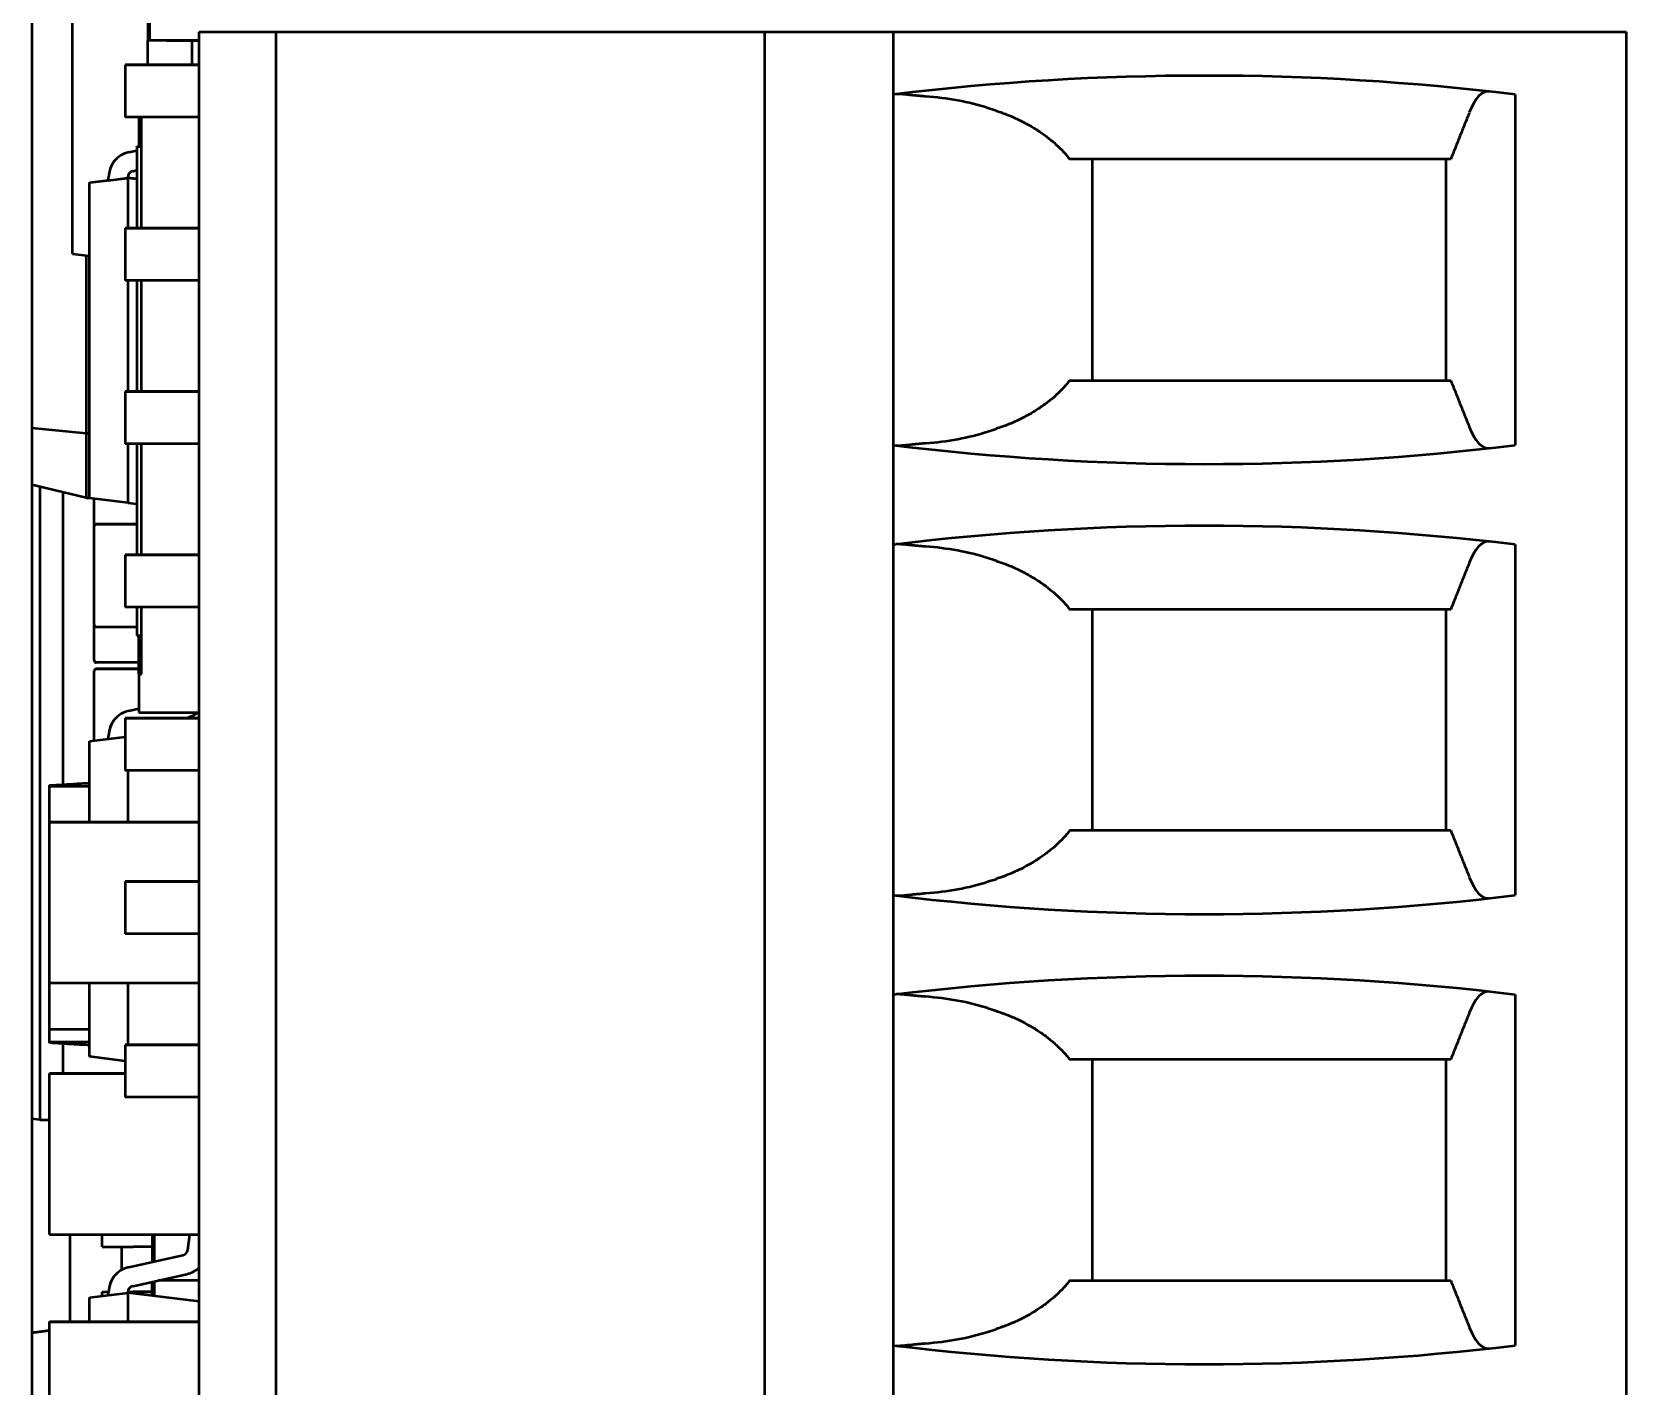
# Model space of a CAD drawing. Header units: millimetres. Extents: x 3100 to 5091, y 868 to 1900.
# Drawn here: x 3491.14 to 3503.54, y 1652.41 to 1662.94 of the extents above; entities that cross this region are included whole.
import ezdxf

# ---------------------------------------------------------------- set-up
doc = ezdxf.new("R2010")
doc.units = ezdxf.units.MM
doc.header["$LTSCALE"] = 1.8
doc.layers.add('외형선(ISO)', color=7, linetype='Continuous', lineweight=50)

msp = doc.modelspace()

# ---------------------------------------------------------------- linework, layer by layer
at = {"layer": '외형선(ISO)'}
for p, q in [((3491.14, 1664.936), (3491.14, 1644.926)), ((3491.457, 1661.21), (3491.457, 1664.081)), ((3492.041, 1663.544), (3492.041, 1662.87)), ((3492.055, 1663.544), (3492.055, 1662.87)), ((3492.055, 1662.87), (3492.041, 1662.87)), ((3492.041, 1662.68), (3492.041, 1662.87)), ((3492.191, 1662.87), (3492.055, 1662.87)), ((3492.44, 1662.87), (3492.387, 1662.87)), ((3492.387, 1662.68), (3492.387, 1662.87)), ((3492.44, 1662.936), (3492.74, 1662.936)), ((3492.44, 1648.736), (3492.44, 1662.936)), ((3492.74, 1662.936), (3493.04, 1662.936)), ((3493.04, 1648.736), (3493.04, 1662.936)), ((3493.04, 1662.936), (3496.84, 1662.936)), ((3496.84, 1648.736), (3496.84, 1662.936)), ((3496.84, 1662.936), (3497.34, 1662.936)), ((3497.34, 1662.936), (3497.54, 1662.936)), ((3497.54, 1662.936), (3497.84, 1662.936)), ((3497.84, 1662.936), (3503.54, 1662.936)), ((3497.84, 1662.936), (3497.84, 1648.736)), ((3503.54, 1662.936), (3503.54, 1648.736)), ((3492.44, 1662.68), (3491.866, 1662.68)), ((3491.866, 1662.68), (3492.44, 1662.68)), ((3491.866, 1662.68), (3491.866, 1662.274)), ((3491.866, 1662.68), (3491.866, 1662.68)), ((3491.866, 1662.68), (3492.44, 1662.68)), ((3492.44, 1662.68), (3491.866, 1662.68)), ((3491.866, 1662.68), (3491.866, 1662.68)), ((3491.866, 1662.68), (3491.866, 1662.68)), ((3502.676, 1662.45), (3502.676, 1659.723)), ((3492.44, 1662.274), (3491.866, 1662.274)), ((3491.972, 1662.274), (3491.972, 1662.044)), ((3491.992, 1662.043), (3491.992, 1662.274)), ((3491.894, 1662), (3491.957, 1662.014)), ((3491.894, 1662), (3491.957, 1662.014)), ((3491.894, 1662), (3491.957, 1662.014)), ((3491.894, 1662), (3491.957, 1662.014)), ((3491.894, 1662), (3491.957, 1662.014)), ((3491.894, 1662), (3491.957, 1662.014)), ((3491.894, 1662), (3491.957, 1662.014)), ((3491.894, 1662), (3491.957, 1662.014)), ((3491.957, 1662.044), (3491.972, 1662.044)), ((3491.957, 1662.043), (3491.957, 1662.044)), ((3491.992, 1662.043), (3491.957, 1662.043)), ((3491.957, 1662.043), (3491.957, 1661.41)), ((3491.972, 1662.044), (3491.992, 1662.044)), ((3491.992, 1661.41), (3491.992, 1662.043)), ((3491.927, 1661.854), (3491.957, 1661.86)), ((3499.39, 1660.226), (3499.39, 1661.946)), ((3502.14, 1660.226), (3502.14, 1661.946)), ((3491.587, 1661.764), (3491.887, 1661.8)), ((3491.587, 1661.764), (3491.737, 1661.783)), ((3491.587, 1659.311), (3491.587, 1661.764)), ((3491.587, 1661.764), (3491.587, 1661.764)), ((3491.737, 1661.805), (3491.737, 1661.805)), ((3491.737, 1661.782), (3491.737, 1661.805)), ((3491.737, 1661.805), (3491.737, 1661.805)), ((3491.737, 1661.805), (3491.737, 1661.805)), ((3491.737, 1661.805), (3491.737, 1661.805)), ((3491.737, 1661.805), (3491.737, 1661.805)), ((3491.737, 1661.805), (3491.737, 1661.805)), ((3491.737, 1661.805), (3491.737, 1661.805)), ((3491.737, 1661.782), (3491.887, 1661.801)), ((3491.887, 1661.801), (3491.887, 1661.805)), ((3491.887, 1661.8), (3491.887, 1661.801)), ((3491.957, 1661.793), (3491.887, 1661.801)), ((3491.957, 1661.792), (3491.887, 1661.8)), ((3491.887, 1661.8), (3491.887, 1661.41)), ((3492.44, 1661.41), (3491.866, 1661.41)), ((3491.866, 1661.41), (3492.44, 1661.41)), ((3491.866, 1661.41), (3491.866, 1661.004)), ((3491.866, 1661.41), (3491.866, 1661.41)), ((3491.866, 1661.41), (3492.44, 1661.41)), ((3492.44, 1661.41), (3491.866, 1661.41)), ((3491.866, 1661.41), (3491.866, 1661.41)), ((3491.866, 1661.41), (3491.866, 1661.41)), ((3491.457, 1661.21), (3491.587, 1661.196)), ((3491.562, 1661.198), (3491.562, 1659.814)), ((3492.44, 1661.004), (3491.866, 1661.004)), ((3491.887, 1661.004), (3491.887, 1660.14)), ((3491.957, 1661.004), (3491.957, 1660.14)), ((3491.992, 1660.14), (3491.992, 1661.004)), ((3492.44, 1660.14), (3491.866, 1660.14)), ((3491.866, 1660.14), (3492.44, 1660.14)), ((3491.866, 1660.14), (3491.866, 1659.734)), ((3491.866, 1660.14), (3491.866, 1660.14)), ((3491.866, 1660.14), (3492.44, 1660.14)), ((3492.44, 1660.14), (3491.866, 1660.14)), ((3491.866, 1660.14), (3491.866, 1660.14)), ((3491.866, 1660.14), (3491.866, 1660.14)), ((3491.562, 1659.814), (3491.14, 1659.856)), ((3491.562, 1659.814), (3491.562, 1659.314)), ((3491.587, 1659.814), (3491.562, 1659.814)), ((3492.44, 1659.734), (3491.866, 1659.734)), ((3491.887, 1659.734), (3491.887, 1659.274)), ((3491.957, 1659.734), (3491.957, 1658.87)), ((3491.992, 1658.87), (3491.992, 1659.734)), ((3491.562, 1659.314), (3491.14, 1659.415)), ((3491.203, 1659.4), (3491.203, 1654.476)), ((3491.383, 1657.084), (3491.383, 1659.357)), ((3491.562, 1659.314), (3491.587, 1659.314)), ((3491.887, 1659.274), (3491.587, 1659.311)), ((3491.625, 1659.093), (3491.625, 1659.306)), ((3491.887, 1659.274), (3491.957, 1659.266)), ((3491.625, 1659.093), (3491.625, 1659.093)), ((3491.625, 1658.325), (3491.625, 1659.093)), ((3491.957, 1659.109), (3491.641, 1659.109)), ((3491.641, 1659.109), (3491.957, 1659.109)), ((3491.641, 1659.109), (3491.641, 1659.109)), ((3491.957, 1659.109), (3491.641, 1659.109)), ((3491.641, 1659.109), (3491.641, 1659.109)), ((3502.676, 1658.95), (3502.676, 1656.223)), ((3492.44, 1658.87), (3491.866, 1658.87)), ((3491.866, 1658.87), (3492.44, 1658.87)), ((3491.866, 1658.87), (3491.866, 1658.464)), ((3491.866, 1658.87), (3491.866, 1658.87)), ((3491.866, 1658.87), (3492.44, 1658.87)), ((3492.44, 1658.87), (3491.866, 1658.87)), ((3491.866, 1658.87), (3491.866, 1658.87)), ((3491.866, 1658.87), (3491.866, 1658.87)), ((3492.44, 1658.464), (3491.866, 1658.464)), ((3491.957, 1658.464), (3491.957, 1658.243)), ((3491.992, 1658.243), (3491.992, 1658.464)), ((3499.39, 1656.726), (3499.39, 1658.446)), ((3502.14, 1656.726), (3502.14, 1658.446)), ((3491.625, 1658.048), (3491.625, 1658.325)), ((3491.641, 1658.309), (3491.957, 1658.309)), ((3491.957, 1658.243), (3491.992, 1658.243)), ((3491.972, 1657.944), (3491.972, 1658.243)), ((3491.992, 1657.943), (3491.992, 1658.243)), ((3491.972, 1658.032), (3491.641, 1658.032)), ((3491.625, 1657.967), (3491.625, 1657.967)), ((3491.625, 1657.426), (3491.625, 1657.967)), ((3491.972, 1657.983), (3491.641, 1657.983)), ((3491.641, 1657.983), (3491.972, 1657.983)), ((3491.641, 1657.983), (3491.641, 1657.983)), ((3491.972, 1657.983), (3491.641, 1657.983)), ((3491.641, 1657.983), (3491.641, 1657.983)), ((3491.972, 1657.944), (3491.992, 1657.944)), ((3491.972, 1657.944), (3491.972, 1657.943)), ((3491.972, 1657.943), (3491.992, 1657.943)), ((3491.972, 1657.943), (3491.972, 1657.643)), ((3491.894, 1657.657), (3491.972, 1657.674)), ((3491.894, 1657.657), (3491.972, 1657.674)), ((3491.894, 1657.657), (3491.972, 1657.674)), ((3491.894, 1657.657), (3491.972, 1657.674)), ((3491.894, 1657.657), (3491.972, 1657.674)), ((3491.894, 1657.657), (3491.972, 1657.674)), ((3491.894, 1657.657), (3491.972, 1657.674)), ((3491.894, 1657.657), (3491.972, 1657.674)), ((3491.972, 1657.643), (3492.44, 1657.643)), ((3492.44, 1657.6), (3491.866, 1657.6)), ((3491.866, 1657.6), (3492.44, 1657.6)), ((3491.866, 1657.6), (3491.866, 1657.194)), ((3491.866, 1657.6), (3491.866, 1657.6)), ((3491.866, 1657.6), (3492.44, 1657.6)), ((3492.44, 1657.6), (3491.866, 1657.6)), ((3491.866, 1657.6), (3491.866, 1657.6)), ((3491.866, 1657.6), (3491.866, 1657.6)), ((3492.332, 1657.6), (3492.346, 1657.603)), ((3491.587, 1657.42), (3491.866, 1657.455)), ((3491.587, 1657.421), (3491.737, 1657.439)), ((3491.587, 1657.42), (3491.587, 1657.421)), ((3491.587, 1656.792), (3491.587, 1657.42)), ((3491.737, 1657.462), (3491.737, 1657.462)), ((3491.737, 1657.461), (3491.737, 1657.462)), ((3491.737, 1657.462), (3491.737, 1657.462)), ((3491.737, 1657.462), (3491.737, 1657.462)), ((3491.737, 1657.462), (3491.737, 1657.462)), ((3491.737, 1657.462), (3491.737, 1657.462)), ((3491.737, 1657.461), (3491.737, 1657.461)), ((3491.737, 1657.439), (3491.737, 1657.461)), ((3491.737, 1657.439), (3491.866, 1657.455)), ((3492.44, 1657.194), (3491.866, 1657.194)), ((3491.887, 1657.194), (3491.887, 1656.792)), ((3491.275, 1657.072), (3491.275, 1657.071)), ((3491.275, 1657.071), (3491.275, 1656.787)), ((3491.28, 1657.071), (3491.587, 1657.071)), ((3491.275, 1656.786), (3491.275, 1655.546)), ((3491.28, 1656.791), (3491.28, 1656.792)), ((3491.28, 1656.792), (3492.44, 1656.792)), ((3492.44, 1656.791), (3491.28, 1656.791)), ((3492.44, 1656.33), (3491.866, 1656.33)), ((3491.866, 1656.33), (3491.866, 1655.924)), ((3491.866, 1656.33), (3491.866, 1656.33)), ((3491.866, 1656.33), (3492.44, 1656.33)), ((3491.866, 1656.33), (3491.866, 1656.33)), ((3491.866, 1656.33), (3492.44, 1656.33)), ((3492.44, 1656.33), (3491.866, 1656.33)), ((3491.866, 1656.33), (3491.866, 1656.33)), ((3492.44, 1655.924), (3491.866, 1655.924)), ((3491.275, 1655.546), (3491.275, 1655.184)), ((3491.28, 1655.541), (3492.44, 1655.541)), ((3491.587, 1654.968), (3491.587, 1655.541)), ((3491.887, 1655.541), (3491.887, 1655.06)), ((3502.676, 1655.45), (3502.676, 1652.723)), ((3491.275, 1655.184), (3491.275, 1655.081)), ((3491.587, 1655.179), (3491.28, 1655.179)), ((3491.587, 1655.081), (3491.28, 1655.081)), ((3491.383, 1654.836), (3491.383, 1655.069)), ((3492.44, 1655.06), (3491.866, 1655.06)), ((3491.866, 1655.06), (3491.866, 1655.06)), ((3491.866, 1655.06), (3491.866, 1655.06)), ((3491.866, 1655.06), (3491.866, 1655.06)), ((3491.866, 1655.06), (3491.866, 1654.654)), ((3491.866, 1655.06), (3492.44, 1655.06)), ((3492.44, 1655.06), (3491.866, 1655.06)), ((3491.866, 1655.06), (3492.44, 1655.06)), ((3491.866, 1654.933), (3491.587, 1654.968)), ((3499.39, 1653.226), (3499.39, 1654.946)), ((3502.14, 1653.226), (3502.14, 1654.946)), ((3491.275, 1654.831), (3491.275, 1653.591)), ((3491.866, 1654.836), (3491.28, 1654.836)), ((3491.28, 1654.836), (3491.28, 1654.836)), ((3491.28, 1654.836), (3491.866, 1654.836)), ((3492.44, 1654.654), (3491.866, 1654.654)), ((3491.203, 1654.476), (3491.14, 1654.484)), ((3491.203, 1654.476), (3491.275, 1654.476)), ((3491.28, 1653.586), (3492.44, 1653.586)), ((3491.437, 1652.905), (3491.437, 1653.586)), ((3491.687, 1653.49), (3491.687, 1653.586)), ((3492.075, 1653.586), (3492.075, 1653.371)), ((3492.095, 1653.376), (3492.095, 1653.586)), ((3492.352, 1653.466), (3492.369, 1653.586)), ((3491.837, 1653.49), (3491.837, 1653.309)), ((3491.894, 1653.331), (3492.313, 1653.424)), ((3491.894, 1653.331), (3492.313, 1653.424)), ((3491.894, 1653.331), (3492.313, 1653.424)), ((3491.894, 1653.331), (3492.313, 1653.424)), ((3491.894, 1653.331), (3492.313, 1653.424)), ((3491.894, 1653.331), (3492.313, 1653.424)), ((3491.894, 1653.331), (3492.313, 1653.424)), ((3491.894, 1653.331), (3492.313, 1653.424)), ((3492.075, 1653.49), (3491.929, 1653.49)), ((3491.927, 1653.184), (3492.346, 1653.277)), ((3492.075, 1653.109), (3492.075, 1653.217)), ((3492.095, 1653.106), (3492.095, 1653.222)), ((3492.44, 1653.228), (3492.122, 1653.228)), ((3491.587, 1653.094), (3491.887, 1653.131)), ((3491.587, 1653.095), (3491.737, 1653.113)), ((3491.587, 1653.094), (3491.587, 1653.095)), ((3491.587, 1652.905), (3491.587, 1653.094)), ((3491.687, 1653.14), (3491.738, 1653.14)), ((3491.687, 1653.107), (3491.687, 1653.14)), ((3491.737, 1653.135), (3491.737, 1653.136)), ((3491.737, 1653.136), (3491.737, 1653.136)), ((3491.737, 1653.136), (3491.737, 1653.136)), ((3491.737, 1653.136), (3491.737, 1653.136)), ((3491.737, 1653.136), (3491.737, 1653.136)), ((3491.737, 1653.135), (3491.737, 1653.135)), ((3491.737, 1653.113), (3491.737, 1653.135)), ((3491.737, 1653.135), (3491.737, 1653.135)), ((3491.737, 1653.113), (3491.887, 1653.131)), ((3491.887, 1653.131), (3491.887, 1653.135)), ((3492.44, 1653.064), (3491.887, 1653.132)), ((3491.887, 1653.131), (3491.887, 1653.131)), ((3492.44, 1653.063), (3491.887, 1653.131)), ((3491.887, 1653.131), (3491.887, 1652.905)), ((3492.075, 1653.14), (3491.929, 1653.14)), ((3491.934, 1653.14), (3492.075, 1653.14)), ((3491.14, 1652.82), (3491.275, 1652.839)), ((3491.275, 1652.839), (3491.14, 1652.82)), ((3491.275, 1652.9), (3491.275, 1651.66)), ((3492.44, 1652.905), (3491.28, 1652.905)), ((3491.28, 1652.905), (3491.28, 1652.905)), ((3491.28, 1652.905), (3492.44, 1652.905))]:
    msp.add_line(p, q, dxfattribs=at)
for centre, radius, start, end in [((3500.26, 1642.596), 20, 83.062, 96.9498), ((3491.937, 1661.805), 0.2, 102.5361, 180), ((3491.937, 1661.805), 0.2, 102.5361, 180), ((3491.937, 1661.805), 0.2, 102.5361, 180), ((3491.937, 1661.805), 0.2, 102.5361, 180), ((3491.937, 1661.805), 0.2, 102.5361, 180), ((3491.937, 1661.805), 0.2, 102.5361, 180), ((3491.937, 1661.805), 0.2, 102.5361, 180), ((3491.937, 1661.805), 0.2, 102.5361, 180), ((3491.937, 1661.805), 0.05, 102.5361, 180), ((3500.26, 1679.576), 20, 263.0502, 276.938), ((3491.641, 1659.093), 0.016, 90, 180), ((3491.641, 1659.093), 0.016, 90, 180), ((3500.26, 1639.096), 20, 83.062, 96.9498), ((3491.641, 1658.325), 0.016, 180, 270), ((3491.641, 1658.048), 0.016, 180, 270), ((3491.641, 1657.967), 0.016, 90, 180), ((3491.641, 1657.967), 0.016, 90, 180), ((3491.937, 1657.461), 0.2, 102.5361, 180), ((3491.937, 1657.461), 0.2, 102.5361, 180), ((3491.937, 1657.462), 0.2, 102.5361, 180), ((3491.937, 1657.462), 0.2, 102.5361, 180), ((3491.937, 1657.462), 0.2, 102.5361, 180), ((3491.937, 1657.462), 0.2, 102.5361, 180), ((3491.937, 1657.462), 0.2, 102.5361, 180), ((3491.937, 1657.462), 0.2, 102.5361, 180), ((3492.303, 1657.799), 0.2, 282.5361, 309.1219), ((3500.26, 1676.076), 20, 263.0502, 276.938), ((3491.28, 1655.546), 0.005, 180, 270.0199), ((3500.26, 1635.596), 20, 83.062, 96.9498), ((3491.28, 1653.591), 0.005, 180, 270.0199), ((3492.303, 1653.473), 0.05, 282.5361, 352), ((3492.303, 1653.473), 0.05, 282.5361, 352), ((3492.303, 1653.473), 0.05, 282.5361, 352), ((3492.303, 1653.473), 0.05, 282.5361, 352), ((3492.303, 1653.473), 0.05, 282.5361, 352), ((3492.303, 1653.473), 0.05, 282.5361, 352), ((3492.303, 1653.473), 0.05, 282.5361, 352), ((3492.303, 1653.473), 0.05, 282.5361, 352), ((3491.937, 1653.135), 0.2, 102.5361, 180), ((3491.937, 1653.135), 0.2, 102.5361, 180), ((3491.937, 1653.136), 0.2, 102.5361, 180), ((3491.937, 1653.135), 0.2, 102.5361, 180), ((3491.937, 1653.136), 0.2, 102.5361, 180), ((3491.937, 1653.136), 0.2, 102.5361, 180), ((3491.937, 1653.136), 0.2, 102.5361, 180), ((3491.937, 1653.136), 0.2, 102.5361, 180), ((3492.303, 1653.473), 0.2, 282.5361, 313.477), ((3491.937, 1653.135), 0.05, 102.5361, 180), ((3500.26, 1672.576), 20, 263.0502, 276.938)]:
    msp.add_arc(centre, radius, start, end, dxfattribs=at)
for centre, major_axis, ratio, start_param, end_param in [((3502.473, 1661.467), (-0.008, 1.007), 0.265469, 6.251531, 6.862917), ((3497.68, 1661.325), (-1.662, -0.285), 0.648616, 4.035739, 4.353534), ((3491.012, 1642.596), (-22.877, 0), 0.914642, 4.372426, 4.375396), ((3502.473, 1660.706), (-0.008, -1.007), 0.265469, 5.703454, 6.31484), ((3497.68, 1660.848), (-1.662, 0.285), 0.648616, 1.929651, 2.247447), ((3491.012, 1679.576), (-22.877, 0), 0.914642, 1.907789, 1.910759), ((3497.68, 1657.825), (-1.662, -0.285), 0.648616, 4.035739, 4.353534), ((3502.473, 1657.967), (-0.008, 1.007), 0.265469, 6.251531, 6.862917), ((3491.012, 1639.096), (-22.877, 0), 0.914642, 4.372426, 4.375396), ((3497.68, 1657.348), (-1.662, 0.285), 0.648616, 1.929651, 2.247447), ((3491.012, 1676.076), (-22.877, 0), 0.914642, 1.907789, 1.910759), ((3502.473, 1657.206), (-0.008, -1.007), 0.265469, 5.703454, 6.31484), ((3497.68, 1654.325), (-1.662, -0.285), 0.648616, 4.035739, 4.353534), ((3502.473, 1654.467), (-0.008, 1.007), 0.265469, 6.251531, 6.862917), ((3491.012, 1635.596), (-22.877, 0), 0.914642, 4.372426, 4.375396), ((3737.709, 1901.806), (-246.43, -246.73), 0.000136, 0.000157, 0.001646), ((3491.937, 1653.49), (-0.25, 0), 0.00019, 0, 1.53589), ((3491.937, 1653.14), (-0.25, 0), 0.00019, 0, 0.643865), ((3491.937, 1653.14), (0.1, 0), 0.00019, 4.191682, 4.677482), ((3491.937, 1653.14), (-0.25, 0), 0.00019, 1.37045, 1.53589), ((3497.68, 1653.848), (-1.662, 0.285), 0.648616, 1.929651, 2.247447), ((3491.012, 1672.576), (-22.877, 0), 0.914642, 1.907789, 1.910759), ((3502.473, 1653.706), (-0.008, -1.007), 0.265469, 5.703454, 6.31484)]:
    msp.add_ellipse(centre, major_axis=major_axis, ratio=ratio, start_param=start_param, end_param=end_param, dxfattribs=at)
for points in [[(3492.387, 1662.87), (3492.387, 1662.87), (3492.042, 1662.87), (3492.041, 1662.87)], [(3492.191, 1662.87), (3492.202, 1662.87), (3492.342, 1662.87), (3492.44, 1662.87)], [(3491.28, 1655.076), (3491.278, 1655.076), (3491.275, 1655.079), (3491.275, 1655.081)]]:
    msp.add_open_spline(points, degree=3, dxfattribs=at)
for points, knots in [([(3498.09, 1662.434), (3498.076, 1662.435), (3498.063, 1662.436), (3498.05, 1662.437), (3498.044, 1662.438), (3498.037, 1662.438), (3498.031, 1662.439), (3498.025, 1662.44), (3498.019, 1662.44), (3498.013, 1662.441), (3498.001, 1662.442), (3497.989, 1662.443), (3497.978, 1662.444), (3497.967, 1662.446), (3497.957, 1662.447), (3497.947, 1662.448), (3497.937, 1662.449), (3497.928, 1662.45), (3497.919, 1662.45), (3497.915, 1662.451), (3497.911, 1662.451), (3497.907, 1662.451), (3497.903, 1662.452), (3497.899, 1662.452), (3497.896, 1662.452), (3497.888, 1662.453), (3497.882, 1662.453), (3497.876, 1662.453), (3497.87, 1662.453), (3497.865, 1662.452), (3497.86, 1662.452)], [0.125716, 0.125716, 0.125716, 0.125716, 0.1735105, 0.1735105, 0.1735105, 0.1972868, 0.1972868, 0.1972868, 0.2211022, 0.2211022, 0.2211022, 0.2689459, 0.2689459, 0.2689459, 0.3168849, 0.3168849, 0.3168849, 0.3646899, 0.3646899, 0.3646899, 0.3884782, 0.3884782, 0.3884782, 0.4122764, 0.4122764, 0.4122764, 0.46011, 0.46011, 0.46011, 0.5080516, 0.5080516, 0.5080516, 0.5080516]), ([(3498.64, 1662.323), (3498.672, 1662.313), (3498.703, 1662.302), (3498.733, 1662.29), (3498.764, 1662.278), (3498.793, 1662.265), (3498.821, 1662.251), (3498.849, 1662.237), (3498.876, 1662.223), (3498.902, 1662.208), (3498.915, 1662.201), (3498.928, 1662.193), (3498.94, 1662.186), (3498.953, 1662.178), (3498.965, 1662.17), (3498.977, 1662.162), (3499.001, 1662.146), (3499.024, 1662.129), (3499.045, 1662.112), (3499.067, 1662.095), (3499.088, 1662.077), (3499.108, 1662.059), (3499.127, 1662.041), (3499.146, 1662.023), (3499.164, 1662.004), (3499.181, 1661.985), (3499.198, 1661.966), (3499.213, 1661.946)], [0.1451984, 0.1451984, 0.1451984, 0.1451984, 0.2603351, 0.2603351, 0.2603351, 0.3755929, 0.3755929, 0.3755929, 0.4905301, 0.4905301, 0.4905301, 0.5477255, 0.5477255, 0.5477255, 0.6048945, 0.6048945, 0.6048945, 0.7195328, 0.7195328, 0.7195328, 0.8344442, 0.8344442, 0.8344442, 0.9494087, 0.9494087, 0.9494087, 1.0641462, 1.0641462, 1.0641462, 1.0641462]), ([(3502.32, 1662.308), (3502.308, 1662.278), (3502.296, 1662.248), (3502.284, 1662.218), (3502.272, 1662.188), (3502.26, 1662.158), (3502.248, 1662.127), (3502.236, 1662.097), (3502.224, 1662.067), (3502.212, 1662.037), (3502.2, 1662.007), (3502.188, 1661.977), (3502.176, 1661.946)], [27.3487746, 27.3487746, 27.3487746, 27.3487746, 27.5141397, 27.5141397, 27.5141397, 27.6795053, 27.6795053, 27.6795053, 27.8448716, 27.8448716, 27.8448716, 28.0102384, 28.0102384, 28.0102384, 28.0102384]), ([(3499.213, 1660.226), (3499.198, 1660.207), (3499.181, 1660.188), (3499.164, 1660.169), (3499.146, 1660.15), (3499.127, 1660.131), (3499.108, 1660.113), (3499.088, 1660.095), (3499.067, 1660.078), (3499.045, 1660.061), (3499.024, 1660.043), (3499.001, 1660.027), (3498.977, 1660.011), (3498.965, 1660.003), (3498.953, 1659.995), (3498.94, 1659.987), (3498.928, 1659.979), (3498.915, 1659.972), (3498.902, 1659.964), (3498.876, 1659.95), (3498.849, 1659.935), (3498.821, 1659.922), (3498.793, 1659.908), (3498.764, 1659.895), (3498.733, 1659.883), (3498.703, 1659.871), (3498.672, 1659.86), (3498.64, 1659.85)], [0.5896293, 0.5896293, 0.5896293, 0.5896293, 0.7043669, 0.7043669, 0.7043669, 0.8193314, 0.8193314, 0.8193314, 0.9342428, 0.9342428, 0.9342428, 1.048881, 1.048881, 1.048881, 1.1060499, 1.1060499, 1.1060499, 1.1632454, 1.1632454, 1.1632454, 1.2781827, 1.2781827, 1.2781827, 1.3934405, 1.3934405, 1.3934405, 1.5085772, 1.5085772, 1.5085772, 1.5085772]), ([(3502.176, 1660.226), (3502.188, 1660.196), (3502.2, 1660.166), (3502.212, 1660.136), (3502.224, 1660.106), (3502.236, 1660.076), (3502.248, 1660.045), (3502.26, 1660.015), (3502.272, 1659.985), (3502.284, 1659.955), (3502.296, 1659.925), (3502.308, 1659.895), (3502.32, 1659.865)], [11.3358505, 11.3358505, 11.3358505, 11.3358505, 11.5012174, 11.5012174, 11.5012174, 11.6665836, 11.6665836, 11.6665836, 11.8319493, 11.8319493, 11.8319493, 11.9973143, 11.9973143, 11.9973143, 11.9973143]), ([(3497.86, 1659.721), (3497.865, 1659.72), (3497.87, 1659.72), (3497.876, 1659.72), (3497.882, 1659.72), (3497.888, 1659.72), (3497.896, 1659.721), (3497.899, 1659.721), (3497.903, 1659.721), (3497.907, 1659.721), (3497.911, 1659.722), (3497.915, 1659.722), (3497.919, 1659.722), (3497.928, 1659.723), (3497.937, 1659.724), (3497.947, 1659.725), (3497.957, 1659.726), (3497.967, 1659.727), (3497.978, 1659.728), (3497.989, 1659.73), (3498.001, 1659.731), (3498.013, 1659.732), (3498.019, 1659.733), (3498.025, 1659.733), (3498.031, 1659.734), (3498.037, 1659.734), (3498.044, 1659.735), (3498.05, 1659.735), (3498.063, 1659.737), (3498.076, 1659.738), (3498.09, 1659.739)], [0.0672172, 0.0672172, 0.0672172, 0.0672172, 0.1151588, 0.1151588, 0.1151588, 0.1629924, 0.1629924, 0.1629924, 0.1867906, 0.1867906, 0.1867906, 0.2105789, 0.2105789, 0.2105789, 0.2583839, 0.2583839, 0.2583839, 0.3063229, 0.3063229, 0.3063229, 0.3541665, 0.3541665, 0.3541665, 0.377982, 0.377982, 0.377982, 0.4017583, 0.4017583, 0.4017583, 0.4495528, 0.4495528, 0.4495528, 0.4495528]), ([(3498.09, 1658.934), (3498.076, 1658.935), (3498.063, 1658.936), (3498.05, 1658.937), (3498.044, 1658.938), (3498.037, 1658.938), (3498.031, 1658.939), (3498.025, 1658.94), (3498.019, 1658.94), (3498.013, 1658.941), (3498.001, 1658.942), (3497.989, 1658.943), (3497.978, 1658.944), (3497.967, 1658.946), (3497.957, 1658.947), (3497.947, 1658.948), (3497.937, 1658.949), (3497.928, 1658.95), (3497.919, 1658.95), (3497.915, 1658.951), (3497.911, 1658.951), (3497.907, 1658.951), (3497.903, 1658.952), (3497.899, 1658.952), (3497.896, 1658.952), (3497.888, 1658.953), (3497.882, 1658.953), (3497.876, 1658.953), (3497.87, 1658.953), (3497.865, 1658.952), (3497.86, 1658.952)], [0.125716, 0.125716, 0.125716, 0.125716, 0.1735105, 0.1735105, 0.1735105, 0.1972868, 0.1972868, 0.1972868, 0.2211022, 0.2211022, 0.2211022, 0.2689459, 0.2689459, 0.2689459, 0.3168849, 0.3168849, 0.3168849, 0.3646899, 0.3646899, 0.3646899, 0.3884782, 0.3884782, 0.3884782, 0.4122764, 0.4122764, 0.4122764, 0.46011, 0.46011, 0.46011, 0.5080516, 0.5080516, 0.5080516, 0.5080516]), ([(3498.64, 1658.823), (3498.672, 1658.813), (3498.703, 1658.802), (3498.733, 1658.79), (3498.764, 1658.778), (3498.793, 1658.765), (3498.821, 1658.751), (3498.849, 1658.737), (3498.876, 1658.723), (3498.902, 1658.708), (3498.915, 1658.701), (3498.928, 1658.693), (3498.94, 1658.686), (3498.953, 1658.678), (3498.965, 1658.67), (3498.977, 1658.662), (3499.001, 1658.646), (3499.024, 1658.629), (3499.045, 1658.612), (3499.067, 1658.595), (3499.088, 1658.577), (3499.108, 1658.559), (3499.127, 1658.541), (3499.146, 1658.523), (3499.164, 1658.504), (3499.181, 1658.485), (3499.198, 1658.466), (3499.213, 1658.446)], [0.1451984, 0.1451984, 0.1451984, 0.1451984, 0.2603351, 0.2603351, 0.2603351, 0.3755929, 0.3755929, 0.3755929, 0.4905301, 0.4905301, 0.4905301, 0.5477255, 0.5477255, 0.5477255, 0.6048945, 0.6048945, 0.6048945, 0.7195328, 0.7195328, 0.7195328, 0.8344442, 0.8344442, 0.8344442, 0.9494087, 0.9494087, 0.9494087, 1.0641462, 1.0641462, 1.0641462, 1.0641462]), ([(3502.32, 1658.808), (3502.308, 1658.778), (3502.296, 1658.748), (3502.284, 1658.718), (3502.272, 1658.688), (3502.26, 1658.658), (3502.248, 1658.627), (3502.236, 1658.597), (3502.224, 1658.567), (3502.212, 1658.537), (3502.2, 1658.507), (3502.188, 1658.477), (3502.176, 1658.446)], [27.3487746, 27.3487746, 27.3487746, 27.3487746, 27.5141397, 27.5141397, 27.5141397, 27.6795053, 27.6795053, 27.6795053, 27.8448716, 27.8448716, 27.8448716, 28.0102384, 28.0102384, 28.0102384, 28.0102384]), ([(3491.28, 1657.077), (3491.279, 1657.077), (3491.277, 1657.076), (3491.276, 1657.075), (3491.276, 1657.074), (3491.276, 1657.074), (3491.276, 1657.073), (3491.275, 1657.073), (3491.275, 1657.073), (3491.275, 1657.073), (3491.275, 1657.072), (3491.275, 1657.072), (3491.275, 1657.072), (3491.275, 1657.072), (3491.275, 1657.072), (3491.275, 1657.072), (3491.275, 1657.072), (3491.275, 1657.072), (3491.275, 1657.072), (3491.275, 1657.072), (3491.275, 1657.072), (3491.275, 1657.072)], [0.0000203812, 0.0000203812, 0.0000203812, 0.0000203812, 0.0004738719, 0.0004738719, 0.0004738719, 0.0007108064, 0.0007108064, 0.0007108064, 0.0008292737, 0.0008292737, 0.0008292737, 0.0008885073, 0.0008885073, 0.0008885073, 0.0009181242, 0.0009181242, 0.0009181242, 0.0009329326, 0.0009329326, 0.0009329326, 0.000947741, 0.000947741, 0.000947741, 0.000947741]), ([(3491.28, 1657.077), (3491.281, 1657.077), (3491.281, 1657.077), (3491.284, 1657.077), (3491.286, 1657.077), (3491.291, 1657.078), (3491.292, 1657.078), (3491.295, 1657.078), (3491.297, 1657.078), (3491.303, 1657.079), (3491.308, 1657.079), (3491.318, 1657.08), (3491.323, 1657.08), (3491.34, 1657.081), (3491.351, 1657.082), (3491.396, 1657.085), (3491.43, 1657.087), (3491.505, 1657.092), (3491.546, 1657.094), (3491.587, 1657.095)], [0, 0, 0, 0, 0.00393449, 0.00393449, 0.00690129, 0.00690129, 0.00770086, 0.00770086, 0.00849379, 0.00849379, 0.01010357, 0.01010357, 0.01168245, 0.01168245, 0.01507668, 0.01507668, 0.02524566, 0.02524566, 0.03762738, 0.03762738, 0.03762738, 0.03762738]), ([(3491.28, 1656.791), (3491.279, 1656.791), (3491.277, 1656.791), (3491.276, 1656.79), (3491.276, 1656.789), (3491.276, 1656.789), (3491.276, 1656.788), (3491.275, 1656.788), (3491.275, 1656.788), (3491.275, 1656.787), (3491.275, 1656.787), (3491.275, 1656.787), (3491.275, 1656.787), (3491.275, 1656.787), (3491.275, 1656.787), (3491.275, 1656.787), (3491.275, 1656.787), (3491.275, 1656.787), (3491.275, 1656.787), (3491.275, 1656.787), (3491.275, 1656.787), (3491.275, 1656.786)], [0.0000000028, 0.0000000028, 0.0000000028, 0.0000000028, 0.0004738719, 0.0004738719, 0.0004738719, 0.0007108064, 0.0007108064, 0.0007108064, 0.0008292737, 0.0008292737, 0.0008292737, 0.0008885073, 0.0008885073, 0.0008885073, 0.0009181242, 0.0009181242, 0.0009181242, 0.0009329326, 0.0009329326, 0.0009329326, 0.000947741, 0.000947741, 0.000947741, 0.000947741]), ([(3499.213, 1656.726), (3499.198, 1656.707), (3499.181, 1656.688), (3499.164, 1656.669), (3499.146, 1656.65), (3499.127, 1656.631), (3499.108, 1656.613), (3499.088, 1656.595), (3499.067, 1656.578), (3499.045, 1656.561), (3499.024, 1656.543), (3499.001, 1656.527), (3498.977, 1656.511), (3498.965, 1656.503), (3498.953, 1656.495), (3498.94, 1656.487), (3498.928, 1656.479), (3498.915, 1656.472), (3498.902, 1656.464), (3498.876, 1656.45), (3498.849, 1656.435), (3498.821, 1656.422), (3498.793, 1656.408), (3498.764, 1656.395), (3498.733, 1656.383), (3498.703, 1656.371), (3498.672, 1656.36), (3498.64, 1656.35)], [0.5896293, 0.5896293, 0.5896293, 0.5896293, 0.7043669, 0.7043669, 0.7043669, 0.8193314, 0.8193314, 0.8193314, 0.9342428, 0.9342428, 0.9342428, 1.048881, 1.048881, 1.048881, 1.1060499, 1.1060499, 1.1060499, 1.1632454, 1.1632454, 1.1632454, 1.2781827, 1.2781827, 1.2781827, 1.3934405, 1.3934405, 1.3934405, 1.5085772, 1.5085772, 1.5085772, 1.5085772]), ([(3502.176, 1656.726), (3502.188, 1656.696), (3502.2, 1656.666), (3502.212, 1656.636), (3502.224, 1656.606), (3502.236, 1656.576), (3502.248, 1656.545), (3502.26, 1656.515), (3502.272, 1656.485), (3502.284, 1656.455), (3502.296, 1656.425), (3502.308, 1656.395), (3502.32, 1656.365)], [11.3358505, 11.3358505, 11.3358505, 11.3358505, 11.5012174, 11.5012174, 11.5012174, 11.6665836, 11.6665836, 11.6665836, 11.8319493, 11.8319493, 11.8319493, 11.9973143, 11.9973143, 11.9973143, 11.9973143]), ([(3497.86, 1656.221), (3497.865, 1656.22), (3497.87, 1656.22), (3497.876, 1656.22), (3497.882, 1656.22), (3497.888, 1656.22), (3497.896, 1656.221), (3497.899, 1656.221), (3497.903, 1656.221), (3497.907, 1656.221), (3497.911, 1656.222), (3497.915, 1656.222), (3497.919, 1656.222), (3497.928, 1656.223), (3497.937, 1656.224), (3497.947, 1656.225), (3497.957, 1656.226), (3497.967, 1656.227), (3497.978, 1656.228), (3497.989, 1656.23), (3498.001, 1656.231), (3498.013, 1656.232), (3498.019, 1656.233), (3498.025, 1656.233), (3498.031, 1656.234), (3498.037, 1656.234), (3498.044, 1656.235), (3498.05, 1656.235), (3498.063, 1656.237), (3498.076, 1656.238), (3498.09, 1656.239)], [0.0672172, 0.0672172, 0.0672172, 0.0672172, 0.1151588, 0.1151588, 0.1151588, 0.1629924, 0.1629924, 0.1629924, 0.1867906, 0.1867906, 0.1867906, 0.2105789, 0.2105789, 0.2105789, 0.2583839, 0.2583839, 0.2583839, 0.3063229, 0.3063229, 0.3063229, 0.3541665, 0.3541665, 0.3541665, 0.377982, 0.377982, 0.377982, 0.4017583, 0.4017583, 0.4017583, 0.4495528, 0.4495528, 0.4495528, 0.4495528]), ([(3498.09, 1655.434), (3498.076, 1655.435), (3498.063, 1655.436), (3498.05, 1655.437), (3498.044, 1655.438), (3498.037, 1655.438), (3498.031, 1655.439), (3498.025, 1655.44), (3498.019, 1655.44), (3498.013, 1655.441), (3498.001, 1655.442), (3497.989, 1655.443), (3497.978, 1655.444), (3497.967, 1655.446), (3497.957, 1655.447), (3497.947, 1655.448), (3497.937, 1655.449), (3497.928, 1655.45), (3497.919, 1655.45), (3497.915, 1655.451), (3497.911, 1655.451), (3497.907, 1655.451), (3497.903, 1655.452), (3497.899, 1655.452), (3497.896, 1655.452), (3497.888, 1655.453), (3497.882, 1655.453), (3497.876, 1655.453), (3497.87, 1655.453), (3497.865, 1655.452), (3497.86, 1655.452)], [0.125716, 0.125716, 0.125716, 0.125716, 0.1735105, 0.1735105, 0.1735105, 0.1972868, 0.1972868, 0.1972868, 0.2211022, 0.2211022, 0.2211022, 0.2689459, 0.2689459, 0.2689459, 0.3168849, 0.3168849, 0.3168849, 0.3646899, 0.3646899, 0.3646899, 0.3884782, 0.3884782, 0.3884782, 0.4122764, 0.4122764, 0.4122764, 0.46011, 0.46011, 0.46011, 0.5080516, 0.5080516, 0.5080516, 0.5080516]), ([(3498.64, 1655.323), (3498.672, 1655.313), (3498.703, 1655.302), (3498.733, 1655.29), (3498.764, 1655.278), (3498.793, 1655.265), (3498.821, 1655.251), (3498.849, 1655.237), (3498.876, 1655.223), (3498.902, 1655.208), (3498.915, 1655.201), (3498.928, 1655.193), (3498.94, 1655.186), (3498.953, 1655.178), (3498.965, 1655.17), (3498.977, 1655.162), (3499.001, 1655.146), (3499.024, 1655.129), (3499.045, 1655.112), (3499.067, 1655.095), (3499.088, 1655.077), (3499.108, 1655.059), (3499.127, 1655.041), (3499.146, 1655.023), (3499.164, 1655.004), (3499.181, 1654.985), (3499.198, 1654.966), (3499.213, 1654.946)], [0.1451984, 0.1451984, 0.1451984, 0.1451984, 0.2603351, 0.2603351, 0.2603351, 0.3755929, 0.3755929, 0.3755929, 0.4905301, 0.4905301, 0.4905301, 0.5477255, 0.5477255, 0.5477255, 0.6048945, 0.6048945, 0.6048945, 0.7195328, 0.7195328, 0.7195328, 0.8344442, 0.8344442, 0.8344442, 0.9494087, 0.9494087, 0.9494087, 1.0641462, 1.0641462, 1.0641462, 1.0641462]), ([(3502.32, 1655.308), (3502.308, 1655.278), (3502.296, 1655.248), (3502.284, 1655.218), (3502.272, 1655.188), (3502.26, 1655.158), (3502.248, 1655.127), (3502.236, 1655.097), (3502.224, 1655.067), (3502.212, 1655.037), (3502.2, 1655.007), (3502.188, 1654.977), (3502.176, 1654.946)], [27.3487746, 27.3487746, 27.3487746, 27.3487746, 27.5141397, 27.5141397, 27.5141397, 27.6795053, 27.6795053, 27.6795053, 27.8448716, 27.8448716, 27.8448716, 28.0102384, 28.0102384, 28.0102384, 28.0102384]), ([(3491.275, 1655.184), (3491.275, 1655.184), (3491.275, 1655.184), (3491.275, 1655.184), (3491.275, 1655.182), (3491.277, 1655.179), (3491.28, 1655.179)], [-0.0000046349, -0.0000046349, -0.0000046349, -0.0000046349, 0.0000103556, 0.0000103556, 0.0000103556, 0.0009547571, 0.0009547571, 0.0009547571, 0.0009547571]), ([(3491.587, 1655.058), (3491.548, 1655.059), (3491.508, 1655.061), (3491.437, 1655.065), (3491.405, 1655.067), (3491.357, 1655.07), (3491.341, 1655.072), (3491.32, 1655.073), (3491.315, 1655.073), (3491.306, 1655.074), (3491.302, 1655.074), (3491.296, 1655.075), (3491.294, 1655.075), (3491.29, 1655.075), (3491.288, 1655.076), (3491.285, 1655.076), (3491.284, 1655.076), (3491.282, 1655.076), (3491.281, 1655.076), (3491.28, 1655.076), (3491.28, 1655.076), (3491.28, 1655.076)], [0.10019448, 0.10019448, 0.10019448, 0.10019448, 0.11210528, 0.11210528, 0.12161503, 0.12161503, 0.12654003, 0.12654003, 0.1280703, 0.1280703, 0.12944675, 0.12944675, 0.13023843, 0.13023843, 0.13183594, 0.13183594, 0.13341029, 0.13341029, 0.13742504, 0.13742504, 0.13782376, 0.13782376, 0.13782376, 0.13782376]), ([(3491.28, 1654.836), (3491.279, 1654.836), (3491.277, 1654.835), (3491.276, 1654.834), (3491.276, 1654.833), (3491.276, 1654.833), (3491.276, 1654.832), (3491.275, 1654.832), (3491.275, 1654.832), (3491.275, 1654.832), (3491.275, 1654.831), (3491.275, 1654.831), (3491.275, 1654.831), (3491.275, 1654.831), (3491.275, 1654.831), (3491.275, 1654.831), (3491.275, 1654.831), (3491.275, 1654.831), (3491.275, 1654.831), (3491.275, 1654.831), (3491.275, 1654.831), (3491.275, 1654.831)], [0.0000000028, 0.0000000028, 0.0000000028, 0.0000000028, 0.0004738719, 0.0004738719, 0.0004738719, 0.0007108064, 0.0007108064, 0.0007108064, 0.0008292737, 0.0008292737, 0.0008292737, 0.0008885073, 0.0008885073, 0.0008885073, 0.0009181242, 0.0009181242, 0.0009181242, 0.0009329326, 0.0009329326, 0.0009329326, 0.000947741, 0.000947741, 0.000947741, 0.000947741]), ([(3499.213, 1653.226), (3499.198, 1653.207), (3499.181, 1653.188), (3499.164, 1653.169), (3499.146, 1653.15), (3499.127, 1653.131), (3499.108, 1653.113), (3499.088, 1653.095), (3499.067, 1653.078), (3499.045, 1653.061), (3499.024, 1653.043), (3499.001, 1653.027), (3498.977, 1653.011), (3498.965, 1653.003), (3498.953, 1652.995), (3498.94, 1652.987), (3498.928, 1652.979), (3498.915, 1652.972), (3498.902, 1652.964), (3498.876, 1652.95), (3498.849, 1652.935), (3498.821, 1652.922), (3498.793, 1652.908), (3498.764, 1652.895), (3498.733, 1652.883), (3498.703, 1652.871), (3498.672, 1652.86), (3498.64, 1652.85)], [0.5896293, 0.5896293, 0.5896293, 0.5896293, 0.7043669, 0.7043669, 0.7043669, 0.8193314, 0.8193314, 0.8193314, 0.9342428, 0.9342428, 0.9342428, 1.048881, 1.048881, 1.048881, 1.1060499, 1.1060499, 1.1060499, 1.1632454, 1.1632454, 1.1632454, 1.2781827, 1.2781827, 1.2781827, 1.3934405, 1.3934405, 1.3934405, 1.5085772, 1.5085772, 1.5085772, 1.5085772]), ([(3502.176, 1653.226), (3502.188, 1653.196), (3502.2, 1653.166), (3502.212, 1653.136), (3502.224, 1653.106), (3502.236, 1653.076), (3502.248, 1653.045), (3502.26, 1653.015), (3502.272, 1652.985), (3502.284, 1652.955), (3502.296, 1652.925), (3502.308, 1652.895), (3502.32, 1652.865)], [11.3358505, 11.3358505, 11.3358505, 11.3358505, 11.5012174, 11.5012174, 11.5012174, 11.6665836, 11.6665836, 11.6665836, 11.8319493, 11.8319493, 11.8319493, 11.9973143, 11.9973143, 11.9973143, 11.9973143]), ([(3491.28, 1652.905), (3491.279, 1652.905), (3491.277, 1652.904), (3491.276, 1652.904), (3491.276, 1652.903), (3491.276, 1652.902), (3491.276, 1652.902), (3491.275, 1652.902), (3491.275, 1652.901), (3491.275, 1652.901), (3491.275, 1652.901), (3491.275, 1652.901), (3491.275, 1652.901), (3491.275, 1652.901), (3491.275, 1652.901), (3491.275, 1652.901), (3491.275, 1652.9), (3491.275, 1652.9), (3491.275, 1652.9), (3491.275, 1652.9), (3491.275, 1652.9), (3491.275, 1652.9)], [0.0000000028, 0.0000000028, 0.0000000028, 0.0000000028, 0.0004738719, 0.0004738719, 0.0004738719, 0.0007108064, 0.0007108064, 0.0007108064, 0.0008292737, 0.0008292737, 0.0008292737, 0.0008885073, 0.0008885073, 0.0008885073, 0.0009181242, 0.0009181242, 0.0009181242, 0.0009329326, 0.0009329326, 0.0009329326, 0.000947741, 0.000947741, 0.000947741, 0.000947741]), ([(3497.86, 1652.721), (3497.865, 1652.72), (3497.87, 1652.72), (3497.876, 1652.72), (3497.882, 1652.72), (3497.888, 1652.72), (3497.896, 1652.721), (3497.899, 1652.721), (3497.903, 1652.721), (3497.907, 1652.721), (3497.911, 1652.722), (3497.915, 1652.722), (3497.919, 1652.722), (3497.928, 1652.723), (3497.937, 1652.724), (3497.947, 1652.725), (3497.957, 1652.726), (3497.967, 1652.727), (3497.978, 1652.728), (3497.989, 1652.73), (3498.001, 1652.731), (3498.013, 1652.732), (3498.019, 1652.733), (3498.025, 1652.733), (3498.031, 1652.734), (3498.037, 1652.734), (3498.044, 1652.735), (3498.05, 1652.735), (3498.063, 1652.737), (3498.076, 1652.738), (3498.09, 1652.739)], [0.0672172, 0.0672172, 0.0672172, 0.0672172, 0.1151588, 0.1151588, 0.1151588, 0.1629924, 0.1629924, 0.1629924, 0.1867906, 0.1867906, 0.1867906, 0.2105789, 0.2105789, 0.2105789, 0.2583839, 0.2583839, 0.2583839, 0.3063229, 0.3063229, 0.3063229, 0.3541665, 0.3541665, 0.3541665, 0.377982, 0.377982, 0.377982, 0.4017583, 0.4017583, 0.4017583, 0.4495528, 0.4495528, 0.4495528, 0.4495528])]:
    msp.add_open_spline(points, degree=3, knots=knots, dxfattribs=at)
for points, weights in [([(3502.176, 1661.946), (3500.692, 1661.946), (3499.213, 1661.946)], [1.02770253116, 1.0315913874, 1.02946340223]), ([(3499.213, 1660.226), (3500.692, 1660.226), (3502.176, 1660.226)], [1.02946340223, 1.0315913874, 1.02770253116]), ([(3502.176, 1658.446), (3500.692, 1658.446), (3499.213, 1658.446)], [1.02770253116, 1.0315913874, 1.02946340223]), ([(3502.176, 1656.726), (3500.692, 1656.726), (3499.213, 1656.726)], [1.02770253116, 1.0315913874, 1.02946340223]), ([(3502.176, 1654.946), (3500.692, 1654.946), (3499.213, 1654.946)], [1.02770253116, 1.0315913874, 1.02946340223]), ([(3499.213, 1653.226), (3500.692, 1653.226), (3502.176, 1653.226)], [1.02946340223, 1.0315913874, 1.02770253116])]:
    msp.add_rational_spline(points, weights, degree=2, dxfattribs=at)

doc.saveas('drawing.dxf')
